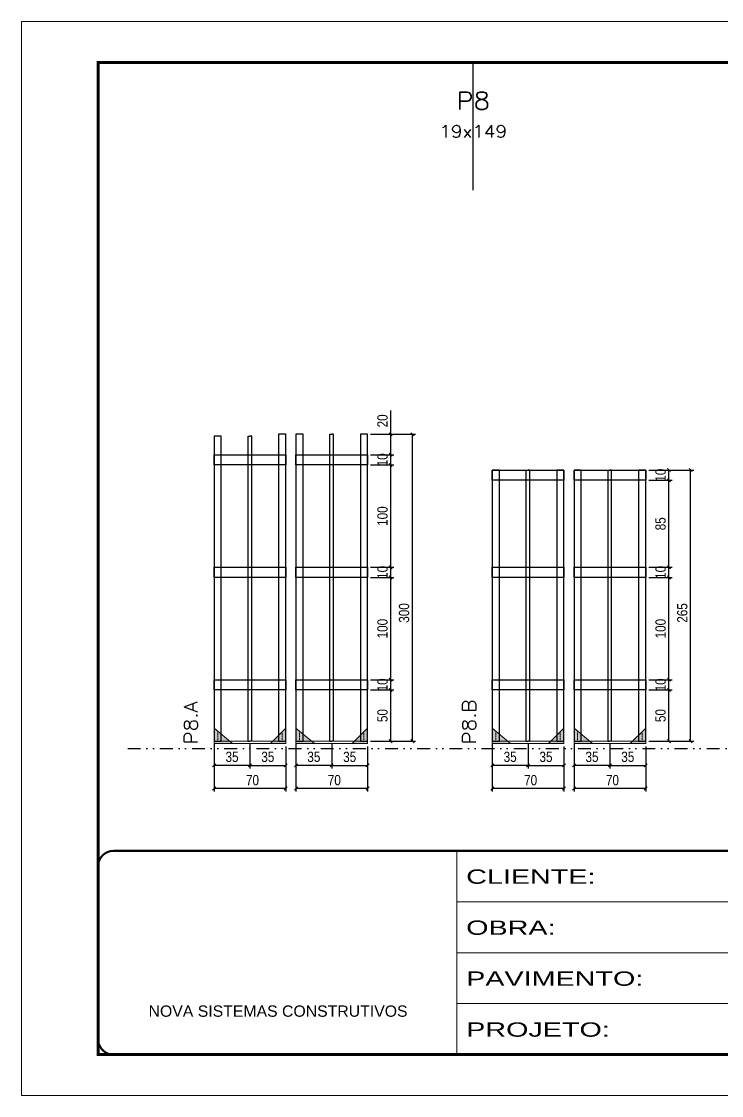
# Model space of a CAD drawing. Extents: x 14400 to 27878, y -21631 to 6985.
# Drawn here: x 19182 to 19866, y 4786 to 5836 of the extents above; entities that cross this region are included whole.
import ezdxf
from ezdxf.enums import TextEntityAlignment as Align

# ---------------------------------------------------------------- set-up
doc = ezdxf.new("R2010")
doc.units = 0
for name, pattern in [('CONTINUO', [0]), ('DASHED', [0.75, 0.5, -0.25]), ('DIVIDE2', [0.625, 0.25, -0.125, 0, -0.125, 0, -0.125]), ('HIDDEN', [0.375, 0.25, -0.125])]:
    doc.linetypes.add(name, pattern=pattern)
for name, color, linetype in [('COTA', 241, 'Continuous'), ('Nível', 160, 'Continuous'), ('SARR_2.2x10', 60, 'Continuous'), ('SARR_3.5x7', 81, 'Continuous'), ('SARR_7x7', 40, 'Continuous'), ('Texto de Titulo', 7, 'Continuous'), ('Texto Qtd Sarr', 242, 'Continuous')]:
    doc.layers.add(name, color=color, linetype=linetype)
for name, color, linetype, lineweight in [('Folhas', 255, 'Continuous', 9), ('Madeira', 126, 'Continuous', 18), ('Sarr 2.2x7', 40, 'Continuous', 9), ('SARRAFO DE PRESSAO', 251, 'DASHED', 9), ('Texto Seção', 7, 'Continuous', 15)]:
    doc.layers.add(name, color=color, linetype=linetype, lineweight=lineweight)
doc.styles.add('ARIAL', font='arial.ttf')
doc.styles.add('COTA TECNICA', font='techl___.ttf', dxfattribs={"height": 10})
doc.styles.add('REGUA-120', font='ROMANS.shx', dxfattribs={"height": 15})
doc.styles.add('ROMANS', font='romans.shx')
doc.styles.add('Tecnologia', font='')
doc.styles.get('Tecnologia').set_extended_font_data('Forgotten Futurist')
doc.dimstyles.new('PAINEL', dxfattribs={"dimtxt": 10, "dimasz": 3, "dimexe": 3, "dimexo": 3, "dimgap": 3, "dimtad": 1, "dimdec": 1, "dimzin": 12, "dimdsep": 46, "dimtxsty": 'COTA TECNICA', "dimblk1": 'OBLIQUE', "dimblk2": 'OBLIQUE', "dimsah": 1, "dimcen": 0.9, "dimclrd": 4, "dimclre": 4, "dimclrt": 240, "dimadec": 1, "dimazin": 3, "dimtfac": 1, "dimtdec": 1, "dimtmove": 0, "dimatfit": 3, "dimfxl": 1, "dimtolj": 1, "dimtzin": 12, "dimarcsym": 0})

# ---------------------------------------------------------------- blocks, each defined once
blk = doc.blocks.new('9999999999')
at = {"color": 30, "linetype": 'CONTINUO'}
for p, q in [((98564.6, 34230.2), (98564.6, 34429.4)), ((98564.6, 34379.6), (99584, 34379.6)), ((98564.6, 34329.8), (99488, 34329.8)), ((98564.6, 34280), (99488, 34280))]:
    blk.add_line(p, q, dxfattribs=at)
at = {"color": 30, "linetype": 'CONTINUO', "const_width": 2}
blk.add_lwpolyline([(99584, 34230.2), (99584, 34414.4, 0.414214), (99569, 34429.4), (98229, 34429.4, 0.414214), (98214, 34414.4), (98214, 34245.2, 0.414214), (98229, 34230.2), (99584, 34230.2)], format="xyb", dxfattribs=at)
at = {"layer": 'Folhas'}
blk.add_lwpolyline([(98139, 34190.2), (99624, 34190.2), (99624, 35240.2), (98139, 35240.2)], close=True, dxfattribs=at)
at = {"layer": 'Folhas', "color": 30, "const_width": 3}
blk.add_lwpolyline([(98214, 34230.2), (99584, 34230.2), (99584, 35200.2), (98214, 35200.2)], close=True, dxfattribs=at)
at = {"color": 7, "linetype": 'Continuous', "ltscale": 5, "style": 'ARIAL'}
blk.add_text('NOVA SISTEMAS CONSTRUTIVOS', height=11.059, dxfattribs=at).set_placement((98263.2, 34267.2))
at = {"layer": 'Folhas', "color": 7, "style": 'Tecnologia', "width": 1.5}
for s, p in [('CLIENTE:', (98573.7, 34397.2)), ('OBRA:', (98573.7, 34347.3)), ('PAVIMENTO:', (98573.7, 34297.5)), ('PROJETO:', (98573.7, 34247.7))]:
    blk.add_text(s, height=14, dxfattribs=at).set_placement(p)
blk = doc.blocks.new('_Oblique')
at = {"color": 0, "linetype": 'ByBlock', "lineweight": -2}
blk.add_line((-0.5, -0.5), (0.5, 0.5), dxfattribs=at)
blk = doc.blocks.new('*D5924')
at = {"layer": 'COTA', "color": 4, "lineweight": -2, "transparency": 16777216}
for p, q in [((19792.2, 5127.4), (19792.2, 5083.3)), ((19722.2, 5114.4), (19722.2, 5083.3)), ((19792.2, 5086.3), (19722.2, 5086.3))]:
    blk.add_line(p, q, dxfattribs=at)
at = {"layer": 'Defpoints', "color": 0, "transparency": 16777216}
for p in [(19792.2, 5130.4), (19722.2, 5117.4), (19722.2, 5086.3)]:
    blk.add_point(p, dxfattribs=at)
at = {"layer": 'COTA', "color": 4, "lineweight": -2, "transparency": 16777216, "xscale": 3, "yscale": 3, "zscale": 3, "rotation": 180}
blk.add_blockref('_Oblique', (19722.2, 5086.3), dxfattribs=at)
at = {"layer": 'COTA', "color": 4, "lineweight": -2, "transparency": 16777216, "xscale": 3, "yscale": 3, "zscale": 3}
blk.add_blockref('_Oblique', (19792.2, 5086.3), dxfattribs=at)
at = {"layer": 'COTA', "color": 240, "transparency": 16777216, "insert": (19759.7, 5094.4), "char_height": 10, "attachment_point": 5, "style": 'COTA TECNICA'}
blk.add_mtext('\\A1;70', dxfattribs=at)
blk = doc.blocks.new('*D5925')
at = {"layer": 'COTA', "color": 4, "lineweight": -2, "transparency": 16777216}
for p, q in [((19795.2, 5182.6), (19817.9, 5182.6)), ((19814.9, 5132.6), (19814.9, 5182.6)), ((19795.2, 5132.6), (19817.9, 5132.6))]:
    blk.add_line(p, q, dxfattribs=at)
at = {"layer": 'Defpoints', "color": 0, "transparency": 16777216}
for p in [(19792.2, 5182.6), (19814.9, 5182.6), (19792.2, 5132.6)]:
    blk.add_point(p, dxfattribs=at)
at = {"layer": 'COTA', "color": 4, "lineweight": -2, "transparency": 16777216, "xscale": 3, "yscale": 3, "zscale": 3}
for p, rotation in [((19814.9, 5182.6), 90), ((19814.9, 5132.6), 270)]:
    blk.add_blockref('_Oblique', p, dxfattribs=dict(at, rotation=rotation))
at = {"layer": 'COTA', "color": 240, "transparency": 16777216, "insert": (19806.7, 5157.6), "char_height": 10, "attachment_point": 5, "rotation": 90, "style": 'COTA TECNICA'}
blk.add_mtext('\\A1;50', dxfattribs=at)
blk = doc.blocks.new('*D5926')
at = {"layer": 'COTA', "color": 4, "lineweight": -2, "transparency": 16777216}
for p, q in [((19795.2, 5192.6), (19817.9, 5192.6)), ((19814.9, 5182.6), (19814.9, 5192.6)), ((19795.2, 5182.6), (19817.9, 5182.6))]:
    blk.add_line(p, q, dxfattribs=at)
at = {"layer": 'Defpoints', "color": 0, "transparency": 16777216}
for p in [(19792.2, 5192.6), (19814.9, 5192.6), (19792.2, 5182.6)]:
    blk.add_point(p, dxfattribs=at)
at = {"layer": 'COTA', "color": 4, "lineweight": -2, "transparency": 16777216, "xscale": 3, "yscale": 3, "zscale": 3}
for p, rotation in [((19814.9, 5192.6), 90), ((19814.9, 5182.6), 270)]:
    blk.add_blockref('_Oblique', p, dxfattribs=dict(at, rotation=rotation))
at = {"layer": 'COTA', "color": 240, "transparency": 16777216, "insert": (19806.8, 5187.6), "char_height": 10, "attachment_point": 5, "rotation": 90, "style": 'COTA TECNICA'}
blk.add_mtext('\\A1;10', dxfattribs=at)
blk = doc.blocks.new('*D5927')
at = {"layer": 'COTA', "color": 4, "lineweight": -2, "transparency": 16777216}
for p, q in [((19795.2, 5292.6), (19817.9, 5292.6)), ((19814.9, 5192.6), (19814.9, 5292.6)), ((19795.2, 5192.6), (19817.9, 5192.6))]:
    blk.add_line(p, q, dxfattribs=at)
at = {"layer": 'Defpoints', "color": 0, "transparency": 16777216}
for p in [(19792.2, 5292.6), (19814.9, 5292.6), (19792.2, 5192.6)]:
    blk.add_point(p, dxfattribs=at)
at = {"layer": 'COTA', "color": 4, "lineweight": -2, "transparency": 16777216, "xscale": 3, "yscale": 3, "zscale": 3}
for p, rotation in [((19814.9, 5292.6), 90), ((19814.9, 5192.6), 270)]:
    blk.add_blockref('_Oblique', p, dxfattribs=dict(at, rotation=rotation))
at = {"layer": 'COTA', "color": 240, "transparency": 16777216, "insert": (19806.8, 5242.6), "char_height": 10, "attachment_point": 5, "rotation": 90, "style": 'COTA TECNICA'}
blk.add_mtext('\\A1;100', dxfattribs=at)
blk = doc.blocks.new('*D5928')
at = {"layer": 'COTA', "color": 4, "lineweight": -2, "transparency": 16777216}
for p, q in [((19795.2, 5302.6), (19817.9, 5302.6)), ((19814.9, 5292.6), (19814.9, 5302.6)), ((19795.2, 5292.6), (19817.9, 5292.6))]:
    blk.add_line(p, q, dxfattribs=at)
at = {"layer": 'Defpoints', "color": 0, "transparency": 16777216}
for p in [(19792.2, 5302.6), (19814.9, 5302.6), (19792.2, 5292.6)]:
    blk.add_point(p, dxfattribs=at)
at = {"layer": 'COTA', "color": 4, "lineweight": -2, "transparency": 16777216, "xscale": 3, "yscale": 3, "zscale": 3}
for p, rotation in [((19814.9, 5302.6), 90), ((19814.9, 5292.6), 270)]:
    blk.add_blockref('_Oblique', p, dxfattribs=dict(at, rotation=rotation))
at = {"layer": 'COTA', "color": 240, "transparency": 16777216, "insert": (19806.8, 5297.6), "char_height": 10, "attachment_point": 5, "rotation": 90, "style": 'COTA TECNICA'}
blk.add_mtext('\\A1;10', dxfattribs=at)
blk = doc.blocks.new('*D5929')
at = {"layer": 'COTA', "color": 4, "lineweight": -2, "transparency": 16777216}
for p, q in [((19795.2, 5397.6), (19839.1, 5397.6)), ((19836.1, 5132.6), (19836.1, 5397.6)), ((19795.2, 5132.6), (19839.1, 5132.6))]:
    blk.add_line(p, q, dxfattribs=at)
at = {"layer": 'Defpoints', "color": 0, "transparency": 16777216}
for p in [(19792.2, 5397.6), (19836.1, 5397.6), (19792.2, 5132.6)]:
    blk.add_point(p, dxfattribs=at)
at = {"layer": 'COTA', "color": 4, "lineweight": -2, "transparency": 16777216, "xscale": 3, "yscale": 3, "zscale": 3}
for p, rotation in [((19836.1, 5397.6), 90), ((19836.1, 5132.6), 270)]:
    blk.add_blockref('_Oblique', p, dxfattribs=dict(at, rotation=rotation))
at = {"layer": 'COTA', "color": 240, "transparency": 16777216, "insert": (19828, 5257.9), "char_height": 10, "attachment_point": 5, "rotation": 90, "style": 'COTA TECNICA'}
blk.add_mtext('\\A1;265', dxfattribs=at)
blk = doc.blocks.new('*D5930')
at = {"layer": 'COTA', "color": 4, "lineweight": -2, "transparency": 16777216}
for p, q in [((19712.2, 5127.4), (19712.2, 5083.3)), ((19642.2, 5114.4), (19642.2, 5083.3)), ((19712.2, 5086.3), (19642.2, 5086.3))]:
    blk.add_line(p, q, dxfattribs=at)
at = {"layer": 'Defpoints', "color": 0, "transparency": 16777216}
for p in [(19712.2, 5130.4), (19642.2, 5117.4), (19642.2, 5086.3)]:
    blk.add_point(p, dxfattribs=at)
at = {"layer": 'COTA', "color": 4, "lineweight": -2, "transparency": 16777216, "xscale": 3, "yscale": 3, "zscale": 3, "rotation": 180}
blk.add_blockref('_Oblique', (19642.2, 5086.3), dxfattribs=at)
at = {"layer": 'COTA', "color": 4, "lineweight": -2, "transparency": 16777216, "xscale": 3, "yscale": 3, "zscale": 3}
blk.add_blockref('_Oblique', (19712.2, 5086.3), dxfattribs=at)
at = {"layer": 'COTA', "color": 240, "transparency": 16777216, "insert": (19679.7, 5094.4), "char_height": 10, "attachment_point": 5, "style": 'COTA TECNICA'}
blk.add_mtext('\\A1;70', dxfattribs=at)
blk = doc.blocks.new('*D5931')
at = {"layer": 'COTA', "color": 4, "lineweight": -2, "transparency": 16777216}
for p, q in [((19642.2, 5129.6), (19642.2, 5105.9)), ((19677.2, 5129.6), (19677.2, 5105.9)), ((19677.2, 5108.9), (19642.2, 5108.9))]:
    blk.add_line(p, q, dxfattribs=at)
at = {"layer": 'Defpoints', "color": 0, "transparency": 16777216}
for p in [(19642.2, 5132.6), (19677.2, 5132.6), (19642.2, 5108.9)]:
    blk.add_point(p, dxfattribs=at)
at = {"layer": 'COTA', "color": 4, "lineweight": -2, "transparency": 16777216, "xscale": 3, "yscale": 3, "zscale": 3, "rotation": 180}
blk.add_blockref('_Oblique', (19642.2, 5108.9), dxfattribs=at)
at = {"layer": 'COTA', "color": 4, "lineweight": -2, "transparency": 16777216, "xscale": 3, "yscale": 3, "zscale": 3}
blk.add_blockref('_Oblique', (19677.2, 5108.9), dxfattribs=at)
at = {"layer": 'COTA', "color": 240, "transparency": 16777216, "insert": (19659.7, 5117.2), "char_height": 10, "attachment_point": 5, "style": 'COTA TECNICA'}
blk.add_mtext('\\A1;35', dxfattribs=at)
blk = doc.blocks.new('*D5932')
at = {"layer": 'COTA', "color": 4, "lineweight": -2, "transparency": 16777216}
for p, q in [((19722.2, 5129.6), (19722.2, 5105.9)), ((19757.2, 5129.6), (19757.2, 5105.9)), ((19757.2, 5108.9), (19722.2, 5108.9))]:
    blk.add_line(p, q, dxfattribs=at)
at = {"layer": 'Defpoints', "color": 0, "transparency": 16777216}
for p in [(19722.2, 5132.6), (19757.2, 5132.6), (19722.2, 5108.9)]:
    blk.add_point(p, dxfattribs=at)
at = {"layer": 'COTA', "color": 4, "lineweight": -2, "transparency": 16777216, "xscale": 3, "yscale": 3, "zscale": 3, "rotation": 180}
blk.add_blockref('_Oblique', (19722.2, 5108.9), dxfattribs=at)
at = {"layer": 'COTA', "color": 4, "lineweight": -2, "transparency": 16777216, "xscale": 3, "yscale": 3, "zscale": 3}
blk.add_blockref('_Oblique', (19757.2, 5108.9), dxfattribs=at)
at = {"layer": 'COTA', "color": 240, "transparency": 16777216, "insert": (19739.7, 5117.2), "char_height": 10, "attachment_point": 5, "style": 'COTA TECNICA'}
blk.add_mtext('\\A1;35', dxfattribs=at)
blk = doc.blocks.new('*D5933')
at = {"layer": 'COTA', "color": 4, "lineweight": -2, "transparency": 16777216}
for p, q in [((19677.2, 5129.6), (19677.2, 5105.9)), ((19712.2, 5127.4), (19712.2, 5105.9)), ((19677.2, 5108.9), (19712.2, 5108.9))]:
    blk.add_line(p, q, dxfattribs=at)
at = {"layer": 'Defpoints', "color": 0, "transparency": 16777216}
for p in [(19677.2, 5132.6), (19712.2, 5130.4), (19712.2, 5108.9)]:
    blk.add_point(p, dxfattribs=at)
at = {"layer": 'COTA', "color": 4, "lineweight": -2, "transparency": 16777216, "xscale": 3, "yscale": 3, "zscale": 3, "rotation": 180}
blk.add_blockref('_Oblique', (19677.2, 5108.9), dxfattribs=at)
at = {"layer": 'COTA', "color": 4, "lineweight": -2, "transparency": 16777216, "xscale": 3, "yscale": 3, "zscale": 3}
blk.add_blockref('_Oblique', (19712.2, 5108.9), dxfattribs=at)
at = {"layer": 'COTA', "color": 240, "transparency": 16777216, "insert": (19694.7, 5117.2), "char_height": 10, "attachment_point": 5, "style": 'COTA TECNICA'}
blk.add_mtext('\\A1;35', dxfattribs=at)
blk = doc.blocks.new('*D5934')
at = {"layer": 'COTA', "color": 4, "lineweight": -2, "transparency": 16777216}
for p, q in [((19757.2, 5129.6), (19757.2, 5105.9)), ((19792.2, 5127.4), (19792.2, 5105.9)), ((19757.2, 5108.9), (19792.2, 5108.9))]:
    blk.add_line(p, q, dxfattribs=at)
at = {"layer": 'Defpoints', "color": 0, "transparency": 16777216}
for p in [(19757.2, 5132.6), (19792.2, 5130.4), (19792.2, 5108.9)]:
    blk.add_point(p, dxfattribs=at)
at = {"layer": 'COTA', "color": 4, "lineweight": -2, "transparency": 16777216, "xscale": 3, "yscale": 3, "zscale": 3, "rotation": 180}
blk.add_blockref('_Oblique', (19757.2, 5108.9), dxfattribs=at)
at = {"layer": 'COTA', "color": 4, "lineweight": -2, "transparency": 16777216, "xscale": 3, "yscale": 3, "zscale": 3}
blk.add_blockref('_Oblique', (19792.2, 5108.9), dxfattribs=at)
at = {"layer": 'COTA', "color": 240, "transparency": 16777216, "insert": (19774.7, 5117.2), "char_height": 10, "attachment_point": 5, "style": 'COTA TECNICA'}
blk.add_mtext('\\A1;35', dxfattribs=at)
blk = doc.blocks.new('*D5935')
at = {"layer": 'COTA', "color": 4, "lineweight": -2, "transparency": 16777216}
for p, q in [((19520.3, 5127.4), (19520.3, 5083.3)), ((19450.3, 5114.4), (19450.3, 5083.3)), ((19520.3, 5086.3), (19450.3, 5086.3))]:
    blk.add_line(p, q, dxfattribs=at)
at = {"layer": 'Defpoints', "color": 0, "transparency": 16777216}
for p in [(19520.3, 5130.4), (19450.3, 5117.4), (19450.3, 5086.3)]:
    blk.add_point(p, dxfattribs=at)
at = {"layer": 'COTA', "color": 4, "lineweight": -2, "transparency": 16777216, "xscale": 3, "yscale": 3, "zscale": 3, "rotation": 180}
blk.add_blockref('_Oblique', (19450.3, 5086.3), dxfattribs=at)
at = {"layer": 'COTA', "color": 4, "lineweight": -2, "transparency": 16777216, "xscale": 3, "yscale": 3, "zscale": 3}
blk.add_blockref('_Oblique', (19520.3, 5086.3), dxfattribs=at)
at = {"layer": 'COTA', "color": 240, "transparency": 16777216, "insert": (19487.8, 5094.4), "char_height": 10, "attachment_point": 5, "style": 'COTA TECNICA'}
blk.add_mtext('\\A1;70', dxfattribs=at)
blk = doc.blocks.new('*D5936')
at = {"layer": 'COTA', "color": 4, "lineweight": -2, "transparency": 16777216}
for p, q in [((19523.3, 5182.6), (19546, 5182.6)), ((19543, 5132.6), (19543, 5182.6)), ((19523.3, 5132.6), (19546, 5132.6))]:
    blk.add_line(p, q, dxfattribs=at)
at = {"layer": 'Defpoints', "color": 0, "transparency": 16777216}
for p in [(19520.3, 5182.6), (19543, 5182.6), (19520.3, 5132.6)]:
    blk.add_point(p, dxfattribs=at)
at = {"layer": 'COTA', "color": 4, "lineweight": -2, "transparency": 16777216, "xscale": 3, "yscale": 3, "zscale": 3}
for p, rotation in [((19543, 5182.6), 90), ((19543, 5132.6), 270)]:
    blk.add_blockref('_Oblique', p, dxfattribs=dict(at, rotation=rotation))
at = {"layer": 'COTA', "color": 240, "transparency": 16777216, "insert": (19534.9, 5157.6), "char_height": 10, "attachment_point": 5, "rotation": 90, "style": 'COTA TECNICA'}
blk.add_mtext('\\A1;50', dxfattribs=at)
blk = doc.blocks.new('*D5937')
at = {"layer": 'COTA', "color": 4, "lineweight": -2, "transparency": 16777216}
for p, q in [((19523.3, 5192.6), (19546, 5192.6)), ((19543, 5182.6), (19543, 5192.6)), ((19523.3, 5182.6), (19546, 5182.6))]:
    blk.add_line(p, q, dxfattribs=at)
at = {"layer": 'Defpoints', "color": 0, "transparency": 16777216}
for p in [(19520.3, 5192.6), (19543, 5192.6), (19520.3, 5182.6)]:
    blk.add_point(p, dxfattribs=at)
at = {"layer": 'COTA', "color": 4, "lineweight": -2, "transparency": 16777216, "xscale": 3, "yscale": 3, "zscale": 3}
for p, rotation in [((19543, 5192.6), 90), ((19543, 5182.6), 270)]:
    blk.add_blockref('_Oblique', p, dxfattribs=dict(at, rotation=rotation))
at = {"layer": 'COTA', "color": 240, "transparency": 16777216, "insert": (19534.9, 5187.6), "char_height": 10, "attachment_point": 5, "rotation": 90, "style": 'COTA TECNICA'}
blk.add_mtext('\\A1;10', dxfattribs=at)
blk = doc.blocks.new('*D5938')
at = {"layer": 'COTA', "color": 4, "lineweight": -2, "transparency": 16777216}
for p, q in [((19523.3, 5292.6), (19546, 5292.6)), ((19543, 5192.6), (19543, 5292.6)), ((19523.3, 5192.6), (19546, 5192.6))]:
    blk.add_line(p, q, dxfattribs=at)
at = {"layer": 'Defpoints', "color": 0, "transparency": 16777216}
for p in [(19520.3, 5292.6), (19543, 5292.6), (19520.3, 5192.6)]:
    blk.add_point(p, dxfattribs=at)
at = {"layer": 'COTA', "color": 4, "lineweight": -2, "transparency": 16777216, "xscale": 3, "yscale": 3, "zscale": 3}
for p, rotation in [((19543, 5292.6), 90), ((19543, 5192.6), 270)]:
    blk.add_blockref('_Oblique', p, dxfattribs=dict(at, rotation=rotation))
at = {"layer": 'COTA', "color": 240, "transparency": 16777216, "insert": (19534.9, 5242.6), "char_height": 10, "attachment_point": 5, "rotation": 90, "style": 'COTA TECNICA'}
blk.add_mtext('\\A1;100', dxfattribs=at)
blk = doc.blocks.new('*D5939')
at = {"layer": 'COTA', "color": 4, "lineweight": -2, "transparency": 16777216}
for p, q in [((19523.3, 5302.6), (19546, 5302.6)), ((19543, 5292.6), (19543, 5302.6)), ((19523.3, 5292.6), (19546, 5292.6))]:
    blk.add_line(p, q, dxfattribs=at)
at = {"layer": 'Defpoints', "color": 0, "transparency": 16777216}
for p in [(19520.3, 5302.6), (19543, 5302.6), (19520.3, 5292.6)]:
    blk.add_point(p, dxfattribs=at)
at = {"layer": 'COTA', "color": 4, "lineweight": -2, "transparency": 16777216, "xscale": 3, "yscale": 3, "zscale": 3}
for p, rotation in [((19543, 5302.6), 90), ((19543, 5292.6), 270)]:
    blk.add_blockref('_Oblique', p, dxfattribs=dict(at, rotation=rotation))
at = {"layer": 'COTA', "color": 240, "transparency": 16777216, "insert": (19534.9, 5297.6), "char_height": 10, "attachment_point": 5, "rotation": 90, "style": 'COTA TECNICA'}
blk.add_mtext('\\A1;10', dxfattribs=at)
blk = doc.blocks.new('*D5940')
at = {"layer": 'COTA', "color": 4, "lineweight": -2, "transparency": 16777216}
for p, q in [((19523.3, 5432.6), (19567.2, 5432.6)), ((19564.2, 5132.6), (19564.2, 5432.6)), ((19523.3, 5132.6), (19567.2, 5132.6))]:
    blk.add_line(p, q, dxfattribs=at)
at = {"layer": 'Defpoints', "color": 0, "transparency": 16777216}
for p in [(19520.3, 5432.6), (19564.2, 5432.6), (19520.3, 5132.6)]:
    blk.add_point(p, dxfattribs=at)
at = {"layer": 'COTA', "color": 4, "lineweight": -2, "transparency": 16777216, "xscale": 3, "yscale": 3, "zscale": 3}
for p, rotation in [((19564.2, 5432.6), 90), ((19564.2, 5132.6), 270)]:
    blk.add_blockref('_Oblique', p, dxfattribs=dict(at, rotation=rotation))
at = {"layer": 'COTA', "color": 240, "transparency": 16777216, "insert": (19556, 5257.9), "char_height": 10, "attachment_point": 5, "rotation": 90, "style": 'COTA TECNICA'}
blk.add_mtext('\\A1;300', dxfattribs=at)
blk = doc.blocks.new('*D5941')
at = {"layer": 'COTA', "color": 4, "lineweight": -2, "transparency": 16777216}
for p, q in [((19440.3, 5127.4), (19440.3, 5083.3)), ((19370.3, 5114.4), (19370.3, 5083.3)), ((19440.3, 5086.3), (19370.3, 5086.3))]:
    blk.add_line(p, q, dxfattribs=at)
at = {"layer": 'Defpoints', "color": 0, "transparency": 16777216}
for p in [(19440.3, 5130.4), (19370.3, 5117.4), (19370.3, 5086.3)]:
    blk.add_point(p, dxfattribs=at)
at = {"layer": 'COTA', "color": 4, "lineweight": -2, "transparency": 16777216, "xscale": 3, "yscale": 3, "zscale": 3, "rotation": 180}
blk.add_blockref('_Oblique', (19370.3, 5086.3), dxfattribs=at)
at = {"layer": 'COTA', "color": 4, "lineweight": -2, "transparency": 16777216, "xscale": 3, "yscale": 3, "zscale": 3}
blk.add_blockref('_Oblique', (19440.3, 5086.3), dxfattribs=at)
at = {"layer": 'COTA', "color": 240, "transparency": 16777216, "insert": (19407.8, 5094.4), "char_height": 10, "attachment_point": 5, "style": 'COTA TECNICA'}
blk.add_mtext('\\A1;70', dxfattribs=at)
blk = doc.blocks.new('*D5942')
at = {"layer": 'COTA', "color": 4, "lineweight": -2, "transparency": 16777216}
for p, q in [((19370.3, 5129.6), (19370.3, 5105.9)), ((19405.3, 5129.6), (19405.3, 5105.9)), ((19405.3, 5108.9), (19370.3, 5108.9))]:
    blk.add_line(p, q, dxfattribs=at)
at = {"layer": 'Defpoints', "color": 0, "transparency": 16777216}
for p in [(19370.3, 5132.6), (19405.3, 5132.6), (19370.3, 5108.9)]:
    blk.add_point(p, dxfattribs=at)
at = {"layer": 'COTA', "color": 4, "lineweight": -2, "transparency": 16777216, "xscale": 3, "yscale": 3, "zscale": 3, "rotation": 180}
blk.add_blockref('_Oblique', (19370.3, 5108.9), dxfattribs=at)
at = {"layer": 'COTA', "color": 4, "lineweight": -2, "transparency": 16777216, "xscale": 3, "yscale": 3, "zscale": 3}
blk.add_blockref('_Oblique', (19405.3, 5108.9), dxfattribs=at)
at = {"layer": 'COTA', "color": 240, "transparency": 16777216, "insert": (19387.8, 5117.2), "char_height": 10, "attachment_point": 5, "style": 'COTA TECNICA'}
blk.add_mtext('\\A1;35', dxfattribs=at)
blk = doc.blocks.new('*D5918')
at = {"layer": 'COTA', "color": 4, "lineweight": -2, "transparency": 16777216}
for p, q in [((19523.3, 5402.6), (19546, 5402.6)), ((19543, 5302.6), (19543, 5402.6)), ((19523.3, 5302.6), (19546, 5302.6))]:
    blk.add_line(p, q, dxfattribs=at)
at = {"layer": 'Defpoints', "color": 0, "transparency": 16777216}
for p in [(19520.3, 5402.6), (19543, 5402.6), (19520.3, 5302.6)]:
    blk.add_point(p, dxfattribs=at)
at = {"layer": 'COTA', "color": 4, "lineweight": -2, "transparency": 16777216, "xscale": 3, "yscale": 3, "zscale": 3}
for p, rotation in [((19543, 5402.6), 90), ((19543, 5302.6), 270)]:
    blk.add_blockref('_Oblique', p, dxfattribs=dict(at, rotation=rotation))
at = {"layer": 'COTA', "color": 240, "transparency": 16777216, "insert": (19534.9, 5352.6), "char_height": 10, "attachment_point": 5, "rotation": 90, "style": 'COTA TECNICA'}
blk.add_mtext('\\A1;100', dxfattribs=at)
blk = doc.blocks.new('*D5919')
at = {"layer": 'COTA', "color": 4, "lineweight": -2, "transparency": 16777216}
for p, q in [((19523.3, 5412.6), (19546, 5412.6)), ((19543, 5402.6), (19543, 5412.6)), ((19523.3, 5402.6), (19546, 5402.6))]:
    blk.add_line(p, q, dxfattribs=at)
at = {"layer": 'Defpoints', "color": 0, "transparency": 16777216}
for p in [(19520.3, 5412.6), (19543, 5412.6), (19520.3, 5402.6)]:
    blk.add_point(p, dxfattribs=at)
at = {"layer": 'COTA', "color": 4, "lineweight": -2, "transparency": 16777216, "xscale": 3, "yscale": 3, "zscale": 3}
for p, rotation in [((19543, 5412.6), 90), ((19543, 5402.6), 270)]:
    blk.add_blockref('_Oblique', p, dxfattribs=dict(at, rotation=rotation))
at = {"layer": 'COTA', "color": 240, "transparency": 16777216, "insert": (19534.9, 5407.6), "char_height": 10, "attachment_point": 5, "rotation": 90, "style": 'COTA TECNICA'}
blk.add_mtext('\\A1;10', dxfattribs=at)
blk = doc.blocks.new('*D5920')
at = {"layer": 'COTA', "color": 4, "lineweight": -2, "transparency": 16777216}
for p, q in [((19543, 5432.6), (19543, 5455.8)), ((19523.3, 5432.6), (19546, 5432.6)), ((19543, 5412.6), (19543, 5432.6)), ((19523.3, 5412.6), (19546, 5412.6))]:
    blk.add_line(p, q, dxfattribs=at)
at = {"layer": 'Defpoints', "color": 0, "transparency": 16777216}
for p in [(19520.3, 5432.6), (19543, 5432.6), (19520.3, 5412.6)]:
    blk.add_point(p, dxfattribs=at)
at = {"layer": 'COTA', "color": 4, "lineweight": -2, "transparency": 16777216, "xscale": 3, "yscale": 3, "zscale": 3}
for p, rotation in [((19543, 5432.6), 90), ((19543, 5412.6), 270)]:
    blk.add_blockref('_Oblique', p, dxfattribs=dict(at, rotation=rotation))
at = {"layer": 'COTA', "color": 240, "transparency": 16777216, "insert": (19534.9, 5445.7), "char_height": 10, "attachment_point": 5, "rotation": 90, "style": 'COTA TECNICA'}
blk.add_mtext('\\A1;20', dxfattribs=at)
blk = doc.blocks.new('*D5921')
at = {"layer": 'COTA', "color": 4, "lineweight": -2, "transparency": 16777216}
for p, q in [((19450.3, 5129.6), (19450.3, 5105.9)), ((19485.3, 5129.6), (19485.3, 5105.9)), ((19485.3, 5108.9), (19450.3, 5108.9))]:
    blk.add_line(p, q, dxfattribs=at)
at = {"layer": 'Defpoints', "color": 0, "transparency": 16777216}
for p in [(19450.3, 5132.6), (19485.3, 5132.6), (19450.3, 5108.9)]:
    blk.add_point(p, dxfattribs=at)
at = {"layer": 'COTA', "color": 4, "lineweight": -2, "transparency": 16777216, "xscale": 3, "yscale": 3, "zscale": 3, "rotation": 180}
blk.add_blockref('_Oblique', (19450.3, 5108.9), dxfattribs=at)
at = {"layer": 'COTA', "color": 4, "lineweight": -2, "transparency": 16777216, "xscale": 3, "yscale": 3, "zscale": 3}
blk.add_blockref('_Oblique', (19485.3, 5108.9), dxfattribs=at)
at = {"layer": 'COTA', "color": 240, "transparency": 16777216, "insert": (19467.8, 5117.2), "char_height": 10, "attachment_point": 5, "style": 'COTA TECNICA'}
blk.add_mtext('\\A1;35', dxfattribs=at)
blk = doc.blocks.new('*D5922')
at = {"layer": 'COTA', "color": 4, "lineweight": -2, "transparency": 16777216}
for p, q in [((19405.3, 5129.6), (19405.3, 5105.9)), ((19440.3, 5127.4), (19440.3, 5105.9)), ((19405.3, 5108.9), (19440.3, 5108.9))]:
    blk.add_line(p, q, dxfattribs=at)
at = {"layer": 'Defpoints', "color": 0, "transparency": 16777216}
for p in [(19405.3, 5132.6), (19440.3, 5130.4), (19440.3, 5108.9)]:
    blk.add_point(p, dxfattribs=at)
at = {"layer": 'COTA', "color": 4, "lineweight": -2, "transparency": 16777216, "xscale": 3, "yscale": 3, "zscale": 3, "rotation": 180}
blk.add_blockref('_Oblique', (19405.3, 5108.9), dxfattribs=at)
at = {"layer": 'COTA', "color": 4, "lineweight": -2, "transparency": 16777216, "xscale": 3, "yscale": 3, "zscale": 3}
blk.add_blockref('_Oblique', (19440.3, 5108.9), dxfattribs=at)
at = {"layer": 'COTA', "color": 240, "transparency": 16777216, "insert": (19422.8, 5117.2), "char_height": 10, "attachment_point": 5, "style": 'COTA TECNICA'}
blk.add_mtext('\\A1;35', dxfattribs=at)
blk = doc.blocks.new('*D5923')
at = {"layer": 'COTA', "color": 4, "lineweight": -2, "transparency": 16777216}
for p, q in [((19485.3, 5129.6), (19485.3, 5105.9)), ((19520.3, 5127.4), (19520.3, 5105.9)), ((19485.3, 5108.9), (19520.3, 5108.9))]:
    blk.add_line(p, q, dxfattribs=at)
at = {"layer": 'Defpoints', "color": 0, "transparency": 16777216}
for p in [(19485.3, 5132.6), (19520.3, 5130.4), (19520.3, 5108.9)]:
    blk.add_point(p, dxfattribs=at)
at = {"layer": 'COTA', "color": 4, "lineweight": -2, "transparency": 16777216, "xscale": 3, "yscale": 3, "zscale": 3, "rotation": 180}
blk.add_blockref('_Oblique', (19485.3, 5108.9), dxfattribs=at)
at = {"layer": 'COTA', "color": 4, "lineweight": -2, "transparency": 16777216, "xscale": 3, "yscale": 3, "zscale": 3}
blk.add_blockref('_Oblique', (19520.3, 5108.9), dxfattribs=at)
at = {"layer": 'COTA', "color": 240, "transparency": 16777216, "insert": (19502.8, 5117.2), "char_height": 10, "attachment_point": 5, "style": 'COTA TECNICA'}
blk.add_mtext('\\A1;35', dxfattribs=at)
blk = doc.blocks.new('titulo1')
at = {"layer": 'Defpoints', "color": 252, "linetype": 'HIDDEN', "ltscale": 2}
blk.add_line((0, 0), (0, 125), dxfattribs=at)
at = {"layer": 'Defpoints', "style": 'ROMANS', "oblique": 15}
blk.add_attdef('FOLHA', text='', height=10, dxfattribs=at).set_placement((0, 15.6), align=Align.MIDDLE_CENTER)
at = {"layer": 'Texto Qtd Sarr', "color": 3, "style": 'ROMANS', "oblique": 15}
for tag, height, p in [('TITULO', 17, (0, 71.4)), ('SEÇÃO', 12, (0, 41.5))]:
    blk.add_attdef(tag, text='', height=height, dxfattribs=at).set_placement(p, align=Align.MIDDLE_CENTER)
blk = doc.blocks.new('*D5943')
at = {"layer": 'COTA', "color": 4, "lineweight": -2, "transparency": 16777216}
for p, q in [((19795.2, 5387.6), (19817.9, 5387.6)), ((19814.9, 5302.6), (19814.9, 5387.6)), ((19795.2, 5302.6), (19817.9, 5302.6))]:
    blk.add_line(p, q, dxfattribs=at)
at = {"layer": 'Defpoints', "color": 0, "transparency": 16777216}
for p in [(19792.2, 5387.6), (19814.9, 5387.6), (19792.2, 5302.6)]:
    blk.add_point(p, dxfattribs=at)
at = {"layer": 'COTA', "color": 4, "lineweight": -2, "transparency": 16777216, "xscale": 3, "yscale": 3, "zscale": 3}
for p, rotation in [((19814.9, 5387.6), 90), ((19814.9, 5302.6), 270)]:
    blk.add_blockref('_Oblique', p, dxfattribs=dict(at, rotation=rotation))
at = {"layer": 'COTA', "color": 240, "transparency": 16777216, "insert": (19806.7, 5345.1), "char_height": 10, "attachment_point": 5, "rotation": 90, "style": 'COTA TECNICA'}
blk.add_mtext('\\A1;85', dxfattribs=at)
blk = doc.blocks.new('*D5944')
at = {"layer": 'COTA', "color": 4, "lineweight": -2, "transparency": 16777216}
for p, q in [((19795.2, 5397.6), (19817.9, 5397.6)), ((19814.9, 5387.6), (19814.9, 5397.6)), ((19795.2, 5387.6), (19817.9, 5387.6))]:
    blk.add_line(p, q, dxfattribs=at)
at = {"layer": 'Defpoints', "color": 0, "transparency": 16777216}
for p in [(19792.2, 5397.6), (19814.9, 5397.6), (19792.2, 5387.6)]:
    blk.add_point(p, dxfattribs=at)
at = {"layer": 'COTA', "color": 4, "lineweight": -2, "transparency": 16777216, "xscale": 3, "yscale": 3, "zscale": 3}
for p, rotation in [((19814.9, 5397.6), 90), ((19814.9, 5387.6), 270)]:
    blk.add_blockref('_Oblique', p, dxfattribs=dict(at, rotation=rotation))
at = {"layer": 'COTA', "color": 240, "transparency": 16777216, "insert": (19806.8, 5392.6), "char_height": 10, "attachment_point": 5, "rotation": 90, "style": 'COTA TECNICA'}
blk.add_mtext('\\A1;10', dxfattribs=at)

msp = doc.modelspace()

# ---------------------------------------------------------------- hatches: boundary and pattern name
at = {"layer": 'Madeira'}
h = msp.add_hatch(color=252, dxfattribs=at)
h.dxf.hatch_style = 2
h.paths.add_polyline_path([(19370.28, 5145.44), (19370.28, 5130.44), (19388.28, 5130.44)])
h = msp.add_hatch(color=252, dxfattribs=at)
h.dxf.hatch_style = 2
h.paths.add_polyline_path([(19440.28, 5145.44), (19440.28, 5130.44), (19425.28, 5130.44)])
h = msp.add_hatch(color=252, dxfattribs=at)
h.dxf.hatch_style = 2
h.paths.add_polyline_path([(19450.28, 5145.44), (19450.28, 5130.44), (19468.28, 5130.44)])
h = msp.add_hatch(color=252, dxfattribs=at)
h.dxf.hatch_style = 2
h.paths.add_polyline_path([(19520.28, 5145.44), (19520.28, 5130.44), (19505.28, 5130.44)])
h = msp.add_hatch(color=252, dxfattribs=at)
h.dxf.hatch_style = 2
h.paths.add_polyline_path([(19642.16, 5145.44), (19642.16, 5130.44), (19660.16, 5130.44)])
h = msp.add_hatch(color=252, dxfattribs=at)
h.dxf.hatch_style = 2
h.paths.add_polyline_path([(19712.16, 5145.44), (19712.16, 5130.44), (19697.16, 5130.44)])
h = msp.add_hatch(color=252, dxfattribs=at)
h.dxf.hatch_style = 2
h.paths.add_polyline_path([(19722.16, 5145.44), (19722.16, 5130.44), (19740.16, 5130.44)])
h = msp.add_hatch(color=252, dxfattribs=at)
h.dxf.hatch_style = 2
h.paths.add_polyline_path([(19792.16, 5145.44), (19792.16, 5130.44), (19777.16, 5130.44)])

# ---------------------------------------------------------------- linework, layer by layer
at = {"layer": 'Madeira', "color": 1, "linetype": 'HIDDEN'}
for p, q in [((19373.78, 5141.94), (19373.78, 5132.64)), ((19373.78, 5141.94), (19373.78, 5132.64)), ((19377.28, 5138.43), (19377.28, 5132.64)), ((19436.78, 5141.94), (19436.78, 5132.64)), ((19436.78, 5141.94), (19436.78, 5132.64)), ((19453.78, 5141.94), (19453.78, 5132.64)), ((19453.78, 5141.94), (19453.78, 5132.64)), ((19457.28, 5138.43), (19457.28, 5132.64)), ((19516.78, 5141.94), (19516.78, 5132.64)), ((19516.78, 5141.94), (19516.78, 5132.64)), ((19645.66, 5141.94), (19645.66, 5132.64)), ((19645.66, 5141.94), (19645.66, 5132.64)), ((19649.16, 5138.43), (19649.16, 5132.64)), ((19708.66, 5141.94), (19708.66, 5132.64)), ((19708.66, 5141.94), (19708.66, 5132.64)), ((19725.66, 5141.94), (19725.66, 5132.64)), ((19725.66, 5141.94), (19725.66, 5132.64)), ((19729.16, 5138.43), (19729.16, 5132.64)), ((19788.66, 5141.94), (19788.66, 5132.64)), ((19788.66, 5141.94), (19788.66, 5132.64)), ((19380.11, 5132.64), (19370.28, 5132.64)), ((19380.11, 5132.64), (19370.28, 5132.64)), ((19386.08, 5132.64), (19370.28, 5132.64)), ((19427.48, 5132.64), (19440.28, 5132.64)), ((19430.44, 5132.64), (19440.28, 5132.64)), ((19430.44, 5132.64), (19440.28, 5132.64)), ((19460.11, 5132.64), (19450.28, 5132.64)), ((19460.11, 5132.64), (19450.28, 5132.64)), ((19466.08, 5132.64), (19450.28, 5132.64)), ((19507.48, 5132.64), (19520.28, 5132.64)), ((19510.44, 5132.64), (19520.28, 5132.64)), ((19510.44, 5132.64), (19520.28, 5132.64)), ((19651.99, 5132.64), (19642.16, 5132.64)), ((19651.99, 5132.64), (19642.16, 5132.64)), ((19657.96, 5132.64), (19642.16, 5132.64)), ((19699.36, 5132.64), (19712.16, 5132.64)), ((19702.32, 5132.64), (19712.16, 5132.64)), ((19702.32, 5132.64), (19712.16, 5132.64)), ((19731.99, 5132.64), (19722.16, 5132.64)), ((19731.99, 5132.64), (19722.16, 5132.64)), ((19737.96, 5132.64), (19722.16, 5132.64)), ((19779.36, 5132.64), (19792.16, 5132.64)), ((19782.32, 5132.64), (19792.16, 5132.64)), ((19782.32, 5132.64), (19792.16, 5132.64))]:
    msp.add_line(p, q, dxfattribs=at)
at = {"layer": 'Madeira'}
for p, q in [((19370.28, 5132.64), (19370.28, 5130.44)), ((19370.28, 5132.64), (19370.28, 5130.44)), ((19370.28, 5132.64), (19370.28, 5130.44)), ((19450.28, 5132.64), (19450.28, 5130.44)), ((19450.28, 5132.64), (19450.28, 5130.44)), ((19450.28, 5132.64), (19450.28, 5130.44)), ((19642.16, 5132.64), (19642.16, 5130.44)), ((19642.16, 5132.64), (19642.16, 5130.44)), ((19642.16, 5132.64), (19642.16, 5130.44)), ((19722.16, 5132.64), (19722.16, 5130.44)), ((19722.16, 5132.64), (19722.16, 5130.44)), ((19722.16, 5132.64), (19722.16, 5130.44))]:
    msp.add_line(p, q, dxfattribs=at)
at = {"layer": 'Madeira', "color": 0}
for points in [[(19370.28, 5145.44), (19370.28, 5130.44), (19388.28, 5130.44), (19370.28, 5145.44)], [(19440.28, 5145.44), (19440.28, 5130.44), (19425.28, 5130.44), (19440.28, 5145.44)], [(19450.28, 5145.44), (19450.28, 5130.44), (19468.28, 5130.44), (19450.28, 5145.44)], [(19520.28, 5145.44), (19520.28, 5130.44), (19505.28, 5130.44), (19520.28, 5145.44)], [(19642.16, 5145.44), (19642.16, 5130.44), (19660.16, 5130.44), (19642.16, 5145.44)], [(19712.16, 5145.44), (19712.16, 5130.44), (19697.16, 5130.44), (19712.16, 5145.44)], [(19722.16, 5145.44), (19722.16, 5130.44), (19740.16, 5130.44), (19722.16, 5145.44)], [(19792.16, 5145.44), (19792.16, 5130.44), (19777.16, 5130.44), (19792.16, 5145.44)]]:
    msp.add_lwpolyline(points, dxfattribs=at)
at = {"layer": 'Nível', "color": 4, "linetype": 'DIVIDE2', "ltscale": 50}
msp.add_line((19285.84, 5125.44), (20655.84, 5125.44), dxfattribs=at)
at = {"layer": 'Sarr 2.2x7'}
for points in [[(19440.28, 5132.64), (19370.28, 5132.64), (19370.28, 5130.44), (19440.28, 5130.44)], [(19520.28, 5132.64), (19450.28, 5132.64), (19450.28, 5130.44), (19520.28, 5130.44)], [(19712.16, 5132.64), (19642.16, 5132.64), (19642.16, 5130.44), (19712.16, 5130.44)], [(19792.16, 5132.64), (19722.16, 5132.64), (19722.16, 5130.44), (19792.16, 5130.44)]]:
    msp.add_lwpolyline(points, close=True, dxfattribs=at)
at = {"layer": 'SARR_2.2x10'}
for points in [[(19370.28, 5412.6), (19440.28, 5412.6), (19440.28, 5402.6), (19370.28, 5402.6)], [(19450.28, 5412.6), (19520.28, 5412.6), (19520.28, 5402.6), (19450.28, 5402.6)], [(19642.16, 5397.6), (19712.16, 5397.6), (19712.16, 5387.6), (19642.16, 5387.6)], [(19722.16, 5397.6), (19792.16, 5397.6), (19792.16, 5387.6), (19722.16, 5387.6)], [(19370.28, 5302.6), (19440.28, 5302.6), (19440.28, 5292.6), (19370.28, 5292.6)], [(19450.28, 5302.6), (19520.28, 5302.6), (19520.28, 5292.6), (19450.28, 5292.6)], [(19642.16, 5302.6), (19712.16, 5302.6), (19712.16, 5292.6), (19642.16, 5292.6)], [(19722.16, 5302.6), (19792.16, 5302.6), (19792.16, 5292.6), (19722.16, 5292.6)], [(19370.28, 5192.6), (19440.28, 5192.6), (19440.28, 5182.6), (19370.28, 5182.6)], [(19450.28, 5192.6), (19520.28, 5192.6), (19520.28, 5182.6), (19450.28, 5182.6)], [(19642.16, 5192.6), (19712.16, 5192.6), (19712.16, 5182.6), (19642.16, 5182.6)], [(19722.16, 5192.6), (19792.16, 5192.6), (19792.16, 5182.6), (19722.16, 5182.6)]]:
    msp.add_lwpolyline(points, close=True, dxfattribs=at)
at = {"layer": 'SARR_3.5x7'}
for p, q in [((19403.53, 5132.64), (19403.53, 5430.65)), ((19403.53, 5430.65), (19405.28, 5430.65)), ((19407.03, 5430.65), (19405.28, 5430.65)), ((19407.03, 5132.64), (19407.03, 5430.65)), ((19483.53, 5132.64), (19483.53, 5432.6)), ((19483.53, 5432.6), (19485.28, 5432.6)), ((19487.03, 5432.6), (19485.28, 5432.6)), ((19487.03, 5132.64), (19487.03, 5432.6)), ((19675.41, 5132.64), (19675.41, 5397.6)), ((19675.41, 5397.6), (19677.16, 5397.6)), ((19678.91, 5397.6), (19677.16, 5397.6)), ((19678.91, 5132.64), (19678.91, 5397.6)), ((19755.41, 5132.64), (19755.41, 5397.6)), ((19755.41, 5397.6), (19757.16, 5397.6)), ((19758.91, 5397.6), (19757.16, 5397.6)), ((19758.91, 5132.64), (19758.91, 5397.6)), ((19403.53, 5132.64), (19405.28, 5132.64)), ((19407.03, 5132.64), (19405.28, 5132.64)), ((19483.53, 5132.64), (19485.28, 5132.64)), ((19487.03, 5132.64), (19485.28, 5132.64)), ((19675.41, 5132.64), (19677.16, 5132.64)), ((19678.91, 5132.64), (19677.16, 5132.64)), ((19755.41, 5132.64), (19757.16, 5132.64)), ((19758.91, 5132.64), (19757.16, 5132.64))]:
    msp.add_line(p, q, dxfattribs=at)
at = {"layer": 'SARR_7x7'}
for points in [[(19370.28, 5132.64), (19377.28, 5132.64), (19377.28, 5430.65), (19370.28, 5430.65)], [(19433.28, 5132.64), (19440.28, 5132.64), (19440.28, 5432.6), (19433.28, 5432.6)], [(19450.28, 5132.64), (19457.28, 5132.64), (19457.28, 5432.6), (19450.28, 5432.6)], [(19513.28, 5132.64), (19520.28, 5132.64), (19520.28, 5432.6), (19513.28, 5432.6)], [(19642.16, 5132.64), (19649.16, 5132.64), (19649.16, 5397.6), (19642.16, 5397.6)], [(19705.16, 5132.64), (19712.16, 5132.64), (19712.16, 5397.6), (19705.16, 5397.6)], [(19722.16, 5132.64), (19729.16, 5132.64), (19729.16, 5397.6), (19722.16, 5397.6)], [(19785.16, 5132.64), (19792.16, 5132.64), (19792.16, 5397.6), (19785.16, 5397.6)]]:
    msp.add_lwpolyline(points, close=True, dxfattribs=at)

# ---------------------------------------------------------------- block references
at = {"layer": 'SARRAFO DE PRESSAO', "color": 6, "linetype": 'ByBlock'}
msp.add_blockref('9999999999', (-78957.01, -29404.05), dxfattribs=at)
at = {"layer": 'Texto Seção'}
ref = msp.add_blockref('titulo1', (19623.55, 5671.15), dxfattribs=at)
ref.add_attrib('TITULO', 'P8', dxfattribs={"layer": 'Texto de Titulo', "color": 7, "height": 17, "style": 'ROMANS', "width": 1.1}).set_placement((19623.55, 5758.65), align=Align.MIDDLE_CENTER)
ref.add_attrib('SEÇÃO', '19x149', dxfattribs={"layer": 'Texto de Titulo', "color": 7, "height": 12, "style": 'ROMANS', "width": 1.1}).set_placement((19623.55, 5728.65), align=Align.MIDDLE_CENTER)

# ---------------------------------------------------------------- texts
at = {"layer": 'Texto Seção', "style": 'REGUA-120', "width": 1.1}
for s, p in [('P8.A', (19354.13, 5129.32)), ('P8.B', (19626.01, 5129.32))]:
    msp.add_text(s, height=13, rotation=90, dxfattribs=at).set_placement(p)

# ---------------------------------------------------------------- dimensions: what is measured, and where the dimension line sits
at = {"layer": 'COTA'}
for base, p1, p2, picture, middle in [((19542.98, 5432.6), (19520.28, 5412.6), (19520.28, 5432.6), '*D5920', (19534.87, 5445.71)), ((19814.86, 5387.6), (19792.16, 5302.6), (19792.16, 5387.6), '*D5943', (19806.72, 5345.1))]:
    dim = msp.add_linear_dim(base=base, p1=p1, p2=p2, angle=90, dimstyle='PAINEL', dxfattribs=at)
    dim.commit()
    dim.dimension.update_dxf_attribs({"geometry": picture, "text_midpoint": middle})
for base, p1, p2, angle, picture, middle in [((19564.19, 5432.6), (19520.28, 5132.6), (19520.28, 5432.6), 90, '*D5940', (19564.19, 5257.9)), ((19542.98, 5412.64), (19520.28, 5402.64), (19520.28, 5412.64), 90, '*D5919', (19542.98, 5407.64)), ((19814.86, 5397.64), (19792.16, 5387.64), (19792.16, 5397.64), 90, '*D5944', (19814.86, 5392.64)), ((19836.07, 5397.6), (19792.16, 5132.6), (19792.16, 5397.6), 90, '*D5929', (19836.07, 5257.9)), ((19542.98, 5302.64), (19520.28, 5292.64), (19520.28, 5302.64), 90, '*D5939', (19542.98, 5297.64)), ((19814.86, 5302.64), (19792.16, 5292.64), (19792.16, 5302.64), 90, '*D5928', (19814.86, 5297.64)), ((19542.98, 5192.64), (19520.28, 5182.64), (19520.28, 5192.64), 90, '*D5937', (19542.98, 5187.64)), ((19814.86, 5192.64), (19792.16, 5182.64), (19792.16, 5192.64), 90, '*D5926', (19814.86, 5187.64)), ((19370.28, 5086.26), (19440.28, 5130.44), (19370.28, 5117.44), 180, '*D5941', (19407.78, 5086.26)), ((19450.28, 5086.26), (19520.28, 5130.44), (19450.28, 5117.44), 180, '*D5935', (19487.78, 5086.26)), ((19642.16, 5086.26), (19712.16, 5130.44), (19642.16, 5117.44), 180, '*D5930', (19679.66, 5086.26)), ((19722.16, 5086.26), (19792.16, 5130.44), (19722.16, 5117.44), 180, '*D5924', (19759.66, 5086.26))]:
    dim = msp.add_linear_dim(base=base, p1=p1, p2=p2, angle=angle, dimstyle='PAINEL', override={"dimtmove": 1}, dxfattribs=at)
    dim.commit()
    dim.dimension.update_dxf_attribs({"geometry": picture, "text_midpoint": middle, "dimtype": 160})
for base, p1, p2, angle, picture, middle in [((19542.98, 5402.64), (19520.28, 5302.6), (19520.28, 5402.64), 90, '*D5918', (19534.87, 5352.62)), ((19542.98, 5292.64), (19520.28, 5192.64), (19520.28, 5292.64), 90, '*D5938', (19534.87, 5242.64)), ((19814.86, 5292.64), (19792.16, 5192.64), (19792.16, 5292.64), 90, '*D5927', (19806.75, 5242.64)), ((19542.98, 5182.64), (19520.28, 5132.64), (19520.28, 5182.64), 90, '*D5936', (19534.87, 5157.64)), ((19814.86, 5182.64), (19792.16, 5132.64), (19792.16, 5182.64), 90, '*D5925', (19806.75, 5157.64)), ((19370.28, 5108.94), (19405.28, 5132.64), (19370.28, 5132.64), 180, '*D5942', (19387.78, 5117.15)), ((19450.28, 5108.94), (19485.28, 5132.64), (19450.28, 5132.64), 180, '*D5921', (19467.78, 5117.15)), ((19642.16, 5108.94), (19677.16, 5132.64), (19642.16, 5132.64), 180, '*D5931', (19659.66, 5117.15)), ((19722.16, 5108.94), (19757.16, 5132.64), (19722.16, 5132.64), 180, '*D5932', (19739.66, 5117.15))]:
    dim = msp.add_linear_dim(base=base, p1=p1, p2=p2, angle=angle, dimstyle='PAINEL', override={"dimtmove": 1}, dxfattribs=at)
    dim.commit()
    dim.dimension.update_dxf_attribs({"geometry": picture, "text_midpoint": middle})
for base, p1, p2, picture, middle in [((19440.28, 5108.94), (19405.28, 5132.64), (19440.28, 5130.44), '*D5922', (19422.78, 5117.15)), ((19520.28, 5108.94), (19485.28, 5132.64), (19520.28, 5130.44), '*D5923', (19502.78, 5117.15)), ((19712.16, 5108.94), (19677.16, 5132.64), (19712.16, 5130.44), '*D5933', (19694.66, 5117.15)), ((19792.16, 5108.94), (19757.16, 5132.64), (19792.16, 5130.44), '*D5934', (19774.66, 5117.15))]:
    dim = msp.add_linear_dim(base=base, p1=p1, p2=p2, dimstyle='PAINEL', dxfattribs=at)
    dim.commit()
    dim.dimension.update_dxf_attribs({"geometry": picture, "text_midpoint": middle})

doc.saveas('drawing.dxf')
